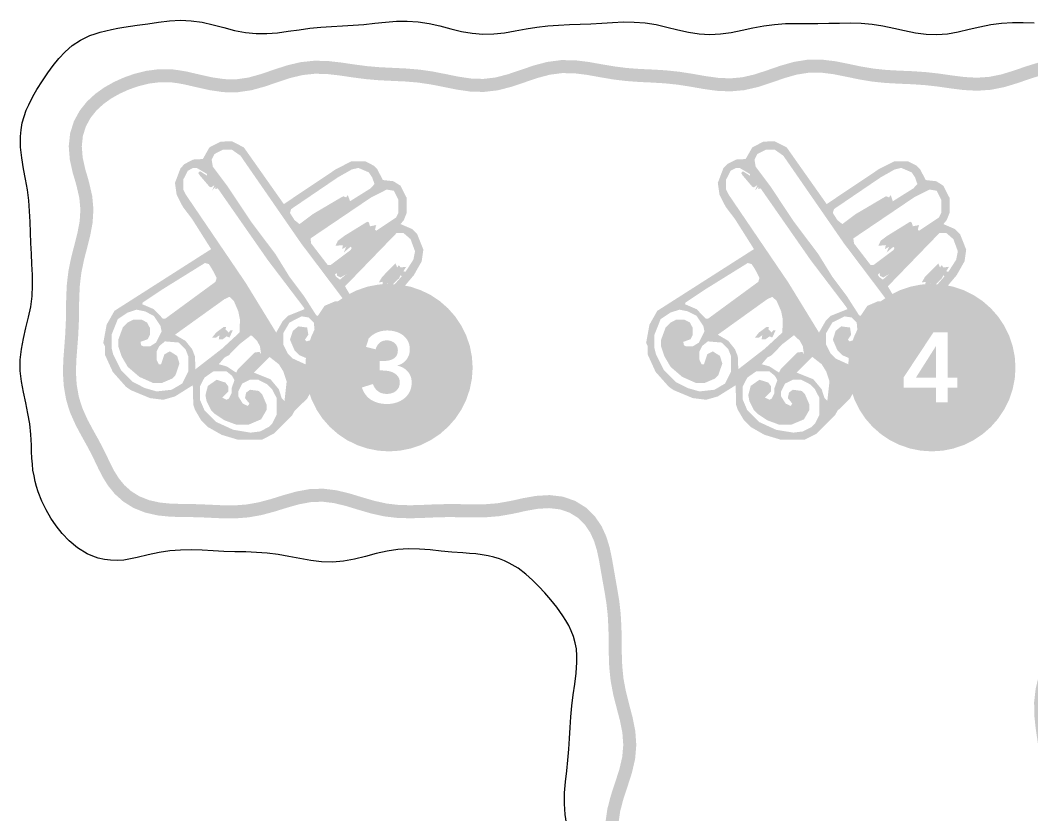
# Model space of a CAD drawing. Header units: millimetres. Extents: x 6 to 297, y 6 to 451.
# Drawn here: x 88.96 to 132.47, y 190 to 224.15 of the extents above; entities that cross this region are included whole.
import ezdxf

# ---------------------------------------------------------------- set-up
doc = ezdxf.new("R2010")
doc.units = ezdxf.units.MM
doc.layers.add('CUT', color=1, linetype='Continuous')
doc.layers.add('RASTER', color=7, linetype='Continuous')

msp = doc.modelspace()

# ---------------------------------------------------------------- hatches: boundary and pattern name
at = {"layer": 'RASTER'}
msp.add_hatch(color=7, dxfattribs=at).paths.add_polyline_path([(141.615, 203.198), (141.095, 203.115), (140.597, 203.103), (140.097, 203.169), (139.584, 203.304), (139.053, 203.48), (138.504, 203.659), (137.941, 203.799), (137.621, 203.841), (137.285, 203.859), (136.698, 203.804), (136.148, 203.661), (135.652, 203.464), (135.207, 203.233), (134.803, 202.978), (134.434, 202.695), (134.099, 202.38), (133.802, 202.022), (133.554, 201.617), (133.37, 201.166), (133.259, 200.677), (133.225, 200.162), (133.254, 199.639), (133.316, 199.106), (133.352, 198.844), (133.369, 198.594), (133.365, 198.088), (133.284, 197.586), (133.138, 197.07), (132.955, 196.537), (132.775, 195.985), (132.639, 195.419), (132.573, 194.845), (132.58, 194.276), (132.639, 193.718), (132.719, 193.175), (132.791, 192.643), (132.842, 192.116), (132.872, 191.584), (132.895, 191.044), (132.932, 190.494), (132.998, 189.94), (133.095, 189.39), (133.207, 188.85), (133.303, 188.326), (133.354, 187.817), (133.338, 187.316), (133.249, 186.812), (133.097, 186.295), (132.91, 185.76), (132.73, 185.208), (132.6, 184.655), (132.55, 184.359), (132.523, 184.079), (132.492, 183.566), (132.473, 183.093), (132.436, 182.659), (132.359, 182.263), (132.234, 181.902), (132.058, 181.577), (131.833, 181.286), (131.562, 181.024), (131.249, 180.786), (130.896, 180.567), (130.503, 180.36), (130.071, 180.165), (129.598, 179.992), (129.084, 179.861), (128.815, 179.828), (128.556, 179.809), (128.045, 179.84), (127.539, 179.94), (127.019, 180.099), (126.482, 180.287), (125.927, 180.462), (125.357, 180.584), (124.779, 180.626), (124.207, 180.589), (123.649, 180.495), (123.107, 180.38), (122.578, 180.277), (122.055, 180.203), (121.53, 180.159), (120.997, 180.135), (120.454, 180.111), (119.905, 180.068), (119.36, 180.002), (119.074, 179.972), (118.795, 179.942), (118.269, 179.937), (117.791, 180.005), (117.363, 180.153), (116.992, 180.373), (116.683, 180.653), (116.437, 180.973), (116.246, 181.316), (116.096, 181.671), (115.968, 182.034), (115.838, 182.406), (115.691, 182.792), (115.522, 183.2), (115.339, 183.639), (115.164, 184.127), (115.094, 184.383), (115.031, 184.644), (114.947, 185.186), (114.902, 185.73), (114.882, 186.283), (114.865, 186.847), (114.831, 187.417), (114.777, 187.984), (114.716, 188.541), (114.678, 189.083), (114.689, 189.614), (114.765, 190.141), (114.905, 190.678), (115.088, 191.231), (115.272, 191.803), (115.409, 192.394), (115.461, 192.997), (115.418, 193.597), (115.301, 194.183), (115.152, 194.75), (115.013, 195.301), (114.911, 195.841), (114.856, 196.381), (114.836, 196.928), (114.832, 197.486), (114.821, 198.053), (114.79, 198.621), (114.759, 198.909), (114.727, 199.189), (114.643, 199.704), (114.559, 200.175), (114.482, 200.619), (114.405, 201.056), (114.31, 201.502), (114.171, 201.956), (113.965, 202.407), (113.675, 202.834), (113.293, 203.205), (112.828, 203.493), (112.298, 203.674), (111.73, 203.741), (111.149, 203.707), (110.572, 203.606), (110.277, 203.537), (110.002, 203.48), (109.48, 203.389), (108.963, 203.347), (108.439, 203.341), (107.903, 203.351), (107.358, 203.355), (106.812, 203.343), (106.272, 203.32), (105.743, 203.304), (105.225, 203.318), (104.713, 203.379), (104.196, 203.493), (103.668, 203.647), (103.123, 203.812), (102.56, 203.948), (101.983, 204.017), (101.402, 203.996), (100.83, 203.892), (100.276, 203.736), (99.738, 203.569), (99.216, 203.429), (98.703, 203.338), (98.19, 203.299), (97.668, 203.303), (97.134, 203.327), (96.591, 203.35), (96.047, 203.358), (95.761, 203.365), (95.482, 203.369), (94.965, 203.42), (94.498, 203.524), (94.085, 203.689), (93.73, 203.911), (93.433, 204.177), (93.192, 204.475), (92.996, 204.79), (92.829, 205.116), (92.67, 205.451), (92.499, 205.799), (92.303, 206.165), (92.083, 206.559), (91.851, 206.993), (91.633, 207.481), (91.549, 207.739), (91.474, 207.998), (91.386, 208.513), (91.357, 209.024), (91.373, 209.543), (91.414, 210.075), (91.456, 210.618), (91.481, 211.165), (91.49, 211.708), (91.498, 212.241), (91.525, 212.765), (91.587, 213.283), (91.692, 213.803), (91.828, 214.335), (91.967, 214.882), (92.073, 215.446), (92.109, 216.023), (92.056, 216.602), (91.927, 217.16), (91.847, 217.451), (91.764, 217.722), (91.647, 218.244), (91.608, 218.729), (91.655, 219.178), (91.784, 219.588), (91.985, 219.955), (92.243, 220.277), (92.545, 220.555), (92.88, 220.793), (93.242, 220.997), (93.63, 221.172), (94.044, 221.317), (94.485, 221.427), (94.955, 221.487), (95.463, 221.482), (95.721, 221.446), (95.987, 221.401), (96.541, 221.273), (97.111, 221.146), (97.698, 221.061), (98.297, 221.055), (98.894, 221.141), (99.478, 221.301), (100.043, 221.494), (100.588, 221.673), (101.118, 221.798), (101.641, 221.853), (102.168, 221.839), (102.71, 221.776), (103.267, 221.694), (103.834, 221.62), (104.404, 221.572), (104.967, 221.545), (105.521, 221.519), (106.066, 221.474), (106.609, 221.395), (107.16, 221.287), (107.725, 221.173), (108.307, 221.088), (108.903, 221.07), (109.5, 221.14), (110.087, 221.29), (110.656, 221.482), (111.206, 221.669), (111.737, 221.81), (112.259, 221.879), (112.781, 221.873), (113.317, 221.807), (113.869, 221.709), (114.435, 221.612), (115.007, 221.541), (115.576, 221.499), (116.137, 221.473), (116.687, 221.44), (117.232, 221.383), (117.781, 221.298), (118.342, 221.2), (118.918, 221.119), (119.509, 221.093), (120.106, 221.147), (120.695, 221.282), (121.268, 221.469), (121.821, 221.661), (122.356, 221.814), (122.877, 221.897), (123.396, 221.902), (123.926, 221.836), (124.474, 221.728), (125.036, 221.61), (125.609, 221.515), (126.183, 221.456), (126.75, 221.425), (127.307, 221.402), (127.856, 221.365), (128.404, 221.304), (128.96, 221.225), (129.531, 221.153), (130.117, 221.122), (130.71, 221.162), (131.301, 221.28), (131.877, 221.456), (132.435, 221.649), (132.974, 221.812), (133.496, 221.909), (134.013, 221.925), (134.538, 221.864), (135.08, 221.749), (135.639, 221.615), (136.211, 221.497), (136.788, 221.417), (137.362, 221.378), (137.925, 221.361), (138.478, 221.342), (139.027, 221.304), (139.581, 221.248), (140.146, 221.188), (140.725, 221.157), (141.315, 221.184), (141.905, 221.284), (142.485, 221.446), (143.047, 221.634), (143.59, 221.803), (144.115, 221.912), (144.63, 221.941), (145.151, 221.889), (145.688, 221.772), (146.243, 221.624), (146.813, 221.485), (147.393, 221.385), (147.971, 221.333), (148.541, 221.317), (149.1, 221.313), (149.651, 221.299), (150.203, 221.266), (150.763, 221.224), (151.336, 221.196), (151.907, 221.212), (152.204, 221.236), (152.488, 221.277), (153.02, 221.354), (153.526, 221.415), (154.004, 221.428), (154.449, 221.371), (154.851, 221.235), (155.202, 221.019), (155.49, 220.731), (155.711, 220.385), (155.864, 219.994), (155.956, 219.569), (156.002, 219.12), (156.024, 218.649), (156.04, 218.156), (156.06, 217.636), (156.065, 217.363), (156.077, 217.086), (156.087, 216.555), (156.088, 216.023), (156.072, 215.491), (156.049, 214.951), (156.038, 214.4), (156.066, 213.838), (156.149, 213.274), (156.284, 212.715), (156.448, 212.17), (156.604, 211.643), (156.714, 211.133), (156.754, 210.635), (156.716, 210.137), (156.606, 209.628), (156.45, 209.1), (156.284, 208.556), (156.147, 208.009), (156.086, 207.718), (156.041, 207.438), (155.964, 206.928), (155.889, 206.464), (155.794, 206.046), (155.667, 205.672), (155.502, 205.34), (155.298, 205.046), (155.06, 204.785), (154.788, 204.547), (154.485, 204.323), (154.149, 204.101), (153.777, 203.874), (153.365, 203.643), (152.895, 203.413), (153.141, 202.91), (153.624, 203.146), (154.059, 203.39), (154.449, 203.627), (154.806, 203.863), (155.14, 204.11), (155.452, 204.385), (155.737, 204.698), (155.984, 205.056), (156.185, 205.457), (156.334, 205.895), (156.439, 206.358), (156.517, 206.841), (156.595, 207.353), (156.637, 207.616), (156.693, 207.88), (156.824, 208.407), (156.986, 208.939), (157.149, 209.489), (157.27, 210.056), (157.315, 210.636), (157.268, 211.215), (157.147, 211.781), (156.985, 212.33), (156.825, 212.862), (156.699, 213.381), (156.623, 213.893), (156.598, 214.408), (156.609, 214.934), (156.632, 215.471), (156.648, 216.015), (156.648, 216.561), (156.637, 217.101), (156.625, 217.381), (156.62, 217.654), (156.6, 218.176), (156.584, 218.671), (156.561, 219.162), (156.509, 219.658), (156.4, 220.156), (156.211, 220.639), (155.927, 221.083), (155.548, 221.459), (155.09, 221.742), (154.575, 221.917), (154.033, 221.988), (153.485, 221.974), (152.946, 221.91), (152.408, 221.832), (152.141, 221.793), (151.882, 221.772), (151.342, 221.756), (150.798, 221.783), (150.241, 221.825), (149.675, 221.859), (149.109, 221.873), (148.551, 221.877), (148.004, 221.892), (147.466, 221.94), (146.928, 222.033), (146.381, 222.167), (145.819, 222.317), (145.239, 222.442), (144.643, 222.502), (144.041, 222.468), (143.449, 222.345), (142.875, 222.168), (142.32, 221.982), (141.782, 221.831), (141.255, 221.741), (140.728, 221.717), (140.191, 221.747), (139.639, 221.805), (139.075, 221.863), (138.507, 221.901), (137.943, 221.921), (137.389, 221.938), (136.846, 221.975), (136.306, 222.049), (135.761, 222.162), (135.203, 222.296), (134.628, 222.417), (134.036, 222.485), (133.436, 222.466), (132.841, 222.356), (132.263, 222.182), (131.703, 221.989), (131.163, 221.823), (130.636, 221.717), (130.113, 221.682), (129.581, 221.711), (129.035, 221.78), (128.474, 221.86), (127.906, 221.923), (127.337, 221.962), (126.777, 221.985), (126.227, 222.015), (125.684, 222.071), (125.139, 222.161), (124.585, 222.277), (124.015, 222.39), (123.428, 222.461), (122.83, 222.456), (122.234, 222.361), (121.652, 222.195), (121.089, 222), (120.545, 221.822), (120.017, 221.7), (119.496, 221.653), (118.97, 221.677), (118.429, 221.753), (117.873, 221.851), (117.305, 221.939), (116.733, 221.999), (116.166, 222.033), (115.61, 222.058), (115.062, 222.098), (114.517, 222.167), (113.965, 222.261), (113.4, 222.361), (112.819, 222.432), (112.225, 222.438), (111.629, 222.36), (111.044, 222.206), (110.476, 222.012), (109.928, 221.827), (109.398, 221.691), (108.878, 221.63), (108.357, 221.646), (107.822, 221.725), (107.27, 221.837), (106.703, 221.948), (106.13, 222.03), (105.557, 222.078), (104.994, 222.105), (104.441, 222.131), (103.893, 222.178), (103.344, 222.249), (102.783, 222.332), (102.208, 222.398), (101.618, 222.413), (101.024, 222.351), (100.437, 222.212), (99.865, 222.026), (99.313, 221.837), (98.779, 221.689), (98.26, 221.614), (97.742, 221.62), (97.212, 221.697), (96.665, 221.819), (96.103, 221.95), (95.805, 222), (95.492, 222.041), (94.923, 222.046), (94.383, 221.978), (93.884, 221.854), (93.422, 221.692), (92.99, 221.497), (92.58, 221.266), (92.191, 220.99), (91.832, 220.659), (91.518, 220.265), (91.268, 219.807), (91.106, 219.291), (91.047, 218.735), (91.093, 218.159), (91.22, 217.586), (91.309, 217.294), (91.384, 217.026), (91.503, 216.513), (91.548, 216.015), (91.517, 215.516), (91.42, 215.003), (91.285, 214.473), (91.146, 213.928), (91.034, 213.372), (90.966, 212.813), (90.938, 212.26), (90.93, 211.716), (90.921, 211.182), (90.896, 210.652), (90.856, 210.118), (90.814, 209.573), (90.796, 209.016), (90.83, 208.449), (90.926, 207.884), (91.013, 207.575), (91.113, 207.271), (91.347, 206.747), (91.591, 206.291), (91.812, 205.896), (92, 205.543), (92.165, 205.207), (92.327, 204.867), (92.509, 204.513), (92.736, 204.148), (93.028, 203.79), (93.394, 203.462), (93.833, 203.189), (94.333, 202.989), (94.877, 202.866), (95.443, 202.81), (95.749, 202.804), (96.037, 202.797), (96.575, 202.79), (97.11, 202.767), (97.653, 202.742), (98.209, 202.739), (98.774, 202.782), (99.338, 202.882), (99.894, 203.031), (100.434, 203.198), (100.957, 203.346), (101.463, 203.439), (101.96, 203.457), (102.46, 203.397), (102.975, 203.271), (103.508, 203.109), (104.058, 202.95), (104.619, 202.826), (105.184, 202.759), (105.744, 202.744), (106.293, 202.76), (106.83, 202.783), (107.362, 202.795), (107.895, 202.79), (108.437, 202.78), (108.99, 202.787), (109.551, 202.833), (110.105, 202.929), (110.397, 202.99), (110.68, 203.056), (111.214, 203.151), (111.715, 203.18), (112.176, 203.127), (112.59, 202.986), (112.949, 202.764), (113.245, 202.473), (113.477, 202.132), (113.647, 201.757), (113.767, 201.361), (113.855, 200.949), (113.93, 200.523), (114.007, 200.077), (114.091, 199.61), (114.173, 199.108), (114.202, 198.848), (114.231, 198.58), (114.261, 198.032), (114.272, 197.478), (114.276, 196.916), (114.296, 196.342), (114.356, 195.761), (114.465, 195.18), (114.609, 194.61), (114.755, 194.057), (114.862, 193.522), (114.9, 193.001), (114.855, 192.483), (114.732, 191.953), (114.555, 191.405), (114.368, 190.837), (114.216, 190.253), (114.13, 189.66), (114.118, 189.069), (114.158, 188.491), (114.219, 187.927), (114.272, 187.373), (114.305, 186.822), (114.322, 186.265), (114.343, 185.697), (114.39, 185.12), (114.48, 184.543), (114.552, 184.244), (114.631, 183.952), (114.816, 183.438), (115.004, 182.985), (115.171, 182.584), (115.312, 182.214), (115.439, 181.848), (115.574, 181.468), (115.743, 181.07), (115.969, 180.664), (116.273, 180.271), (116.66, 179.922), (117.128, 179.644), (117.66, 179.46), (118.233, 179.377), (118.819, 179.382), (119.133, 179.414), (119.424, 179.446), (119.96, 179.51), (120.488, 179.551), (121.022, 179.575), (121.566, 179.6), (122.118, 179.646), (122.671, 179.724), (123.219, 179.831), (123.754, 179.944), (124.273, 180.032), (124.778, 180.066), (125.277, 180.03), (125.783, 179.921), (126.305, 179.755), (126.845, 179.566), (127.402, 179.396), (127.973, 179.284), (128.548, 179.249), (128.87, 179.271), (129.198, 179.313), (129.763, 179.456), (130.282, 179.646), (130.749, 179.856), (131.174, 180.081), (131.566, 180.324), (131.927, 180.598), (132.251, 180.912), (132.528, 181.272), (132.747, 181.677), (132.9, 182.117), (132.991, 182.582), (133.033, 183.058), (133.052, 183.538), (133.082, 184.039), (133.105, 184.286), (133.148, 184.538), (133.27, 185.056), (133.441, 185.581), (133.63, 186.124), (133.794, 186.684), (133.895, 187.258), (133.914, 187.835), (133.858, 188.404), (133.757, 188.957), (133.646, 189.495), (133.552, 190.023), (133.49, 190.546), (133.455, 191.074), (133.432, 191.612), (133.401, 192.158), (133.348, 192.708), (133.274, 193.254), (133.195, 193.789), (133.139, 194.309), (133.133, 194.817), (133.191, 195.321), (133.314, 195.832), (133.486, 196.359), (133.673, 196.903), (133.831, 197.465), (133.923, 198.04), (133.93, 198.603), (133.91, 198.901), (133.872, 199.175), (133.812, 199.687), (133.786, 200.16), (133.814, 200.597), (133.904, 200.998), (134.054, 201.364), (134.258, 201.696), (134.507, 201.996), (134.796, 202.268), (135.123, 202.518), (135.485, 202.747), (135.884, 202.954), (136.321, 203.128), (136.794, 203.252), (137.308, 203.299), (137.569, 203.283), (137.828, 203.25), (138.349, 203.12), (138.878, 202.948), (139.424, 202.767), (139.989, 202.619), (140.566, 202.544), (141.146, 202.557), (141.703, 202.645)])
h = msp.add_hatch(color=7, dxfattribs=at)
h.paths.add_polyline_path([(97.574, 218.932), (98.054, 218.954), (98.578, 218.688), (100.299, 216.25), (102.55, 217.756), (103.217, 218.093), (103.791, 218.093), (104.171, 217.9), (104.315, 217.756), (104.558, 217.283), (105.01, 217.233), (105.319, 217.039), (105.584, 216.516), (105.584, 215.87), (105.462, 215.562), (105.319, 215.39), (105.821, 215.175), (106.036, 214.959), (106.301, 214.292), (106.229, 213.79), (105.892, 213.195), (103.985, 210.944), (103.935, 210.42), (103.791, 209.99), (103.597, 209.681), (103.095, 209.251), (102.12, 208.864), (101.805, 208.462), (101.403, 208.075), (101.303, 207.889), (100.758, 207.358), (100.657, 207.171), (99.868, 206.383), (99.345, 206.117), (98.341, 206.117), (97.624, 206.332), (97.029, 206.669), (96.742, 206.956), (96.476, 207.408), (96.405, 207.623), (96.383, 208.462), (95.616, 207.982), (95.114, 207.838), (94.54, 207.91), (93.73, 208.247), (93.515, 208.391), (92.941, 209.036), (92.604, 209.775), (92.604, 210.133), (92.532, 210.277), (92.676, 211.065), (93.013, 211.661), (97.172, 214.314), (96.355, 215.605), (95.953, 216.135), (95.688, 216.659), (95.616, 217.161), (95.853, 217.785), (96.025, 217.971), (96.405, 218.165), (96.814, 218.186), (97.1, 218.688)])
h.paths.add_polyline_path([(97.696, 218.595), (97.316, 218.402), (97.194, 218.165), (97.244, 217.857), (97.861, 217.039), (98.893, 215.49), (99.94, 214.099), (100.543, 213.124), (101.159, 212.306), (101.69, 211.474), (101.762, 211.445), (102.048, 211.876), (102.5, 212.069), (102.909, 212.091), (101.045, 214.558), (98.434, 218.33), (98.054, 218.595)], flags=0)
h.paths.add_polyline_path([(96.405, 217.806), (96.168, 217.684), (95.974, 217.304), (95.974, 216.874), (96.096, 216.637), (98.649, 212.88), (99.969, 210.728), (100.256, 211.23), (100.471, 211.445), (101.188, 211.732), (101.159, 211.804), (99.61, 213.841), (97.459, 216.924), (97.359, 216.896), (97.359, 216.996), (97.215, 216.824), (97.316, 217.068), (97.172, 216.967), (97.1, 216.996), (96.67, 217.498), (96.62, 217.591), (96.692, 217.663), (97, 217.469), (97, 217.541), (96.548, 217.806)], flags=0)
h.paths.add_polyline_path([(103.504, 217.806), (103.217, 217.735), (102.622, 217.398), (100.614, 216.035), (100.564, 215.87), (100.758, 215.562), (100.973, 215.39), (101.547, 215.82), (102.766, 216.537), (102.859, 216.587), (102.981, 216.537), (103.052, 216.637), (103.146, 216.372), (104.028, 216.924), (104.2, 217.111), (104.099, 217.398), (103.956, 217.613)], flags=0)
h.paths.add_polyline_path([(104.723, 216.874), (104.056, 216.537), (101.446, 214.773), (101.475, 214.558), (102.192, 213.626), (102.307, 213.626), (103.167, 214.271), (103.217, 214.364), (103.167, 214.414), (102.88, 214.171), (102.981, 214.414), (102.809, 214.314), (102.837, 214.486), (102.522, 214.457), (102.622, 214.673), (102.909, 214.888), (103.884, 215.49), (103.956, 215.461), (104.006, 215.296), (104.272, 215.347), (104.221, 215.153), (104.272, 215.103), (105.132, 215.676), (105.225, 215.87), (105.225, 216.444), (105.032, 216.824)], flags=0)
h.paths.add_polyline_path([(105.154, 215.01), (102.931, 212.715), (103.196, 212.263), (103.863, 211.424), (104.099, 211.618), (104.2, 211.804), (104.53, 212.12), (104.63, 212.306), (105.369, 213.145), (105.319, 213.195), (105.247, 213.052), (104.774, 212.593), (104.601, 212.593), (104.774, 212.837), (104.53, 212.736), (104.558, 212.908), (104.386, 212.88), (104.53, 213.124), (105.103, 213.697), (105.175, 213.525), (105.247, 213.626), (105.319, 213.525), (105.562, 213.554), (105.44, 213.36), (105.534, 213.339), (105.871, 213.862), (105.942, 214.221), (105.749, 214.744), (105.44, 215.01)], flags=0)
h.paths.add_polyline_path([(96.907, 213.719), (95.092, 212.593), (94.232, 212.019), (94.203, 211.947), (94.705, 211.732), (95.092, 211.331), (95.207, 211.331), (97.359, 212.908), (97.409, 213.073), (97.215, 213.453), (97.072, 213.669)], flags=0)
h.paths.add_polyline_path([(102.572, 213.288), (102.5, 213.217), (102.55, 213.124), (102.715, 213.002), (102.981, 213.238), (102.737, 213.095), (102.593, 213.167)], flags=0)
h.paths.add_polyline_path([(97.961, 212.263), (97.746, 212.163), (95.616, 210.635), (96.068, 210.37), (96.355, 210.011), (96.476, 209.703), (96.498, 209.151), (97.645, 210.04), (98.391, 210.728), (98.413, 211.281), (98.341, 211.639), (98.147, 212.091)], flags=0)
h.paths.add_polyline_path([(102.5, 211.783), (102.264, 211.661), (102.048, 211.445), (101.998, 210.994), (102.192, 210.757), (102.5, 210.707), (102.522, 210.8), (102.285, 211.065), (102.335, 211.302), (102.644, 211.496), (103.095, 211.302), (103.289, 210.922), (103.289, 210.563), (103.167, 210.255), (102.952, 209.968), (102.429, 209.631), (101.927, 209.488), (101.425, 209.559), (100.973, 209.753), (100.758, 209.968), (100.564, 210.42), (100.686, 210.8), (100.923, 210.994), (101.303, 210.944), (101.353, 210.635), (101.209, 210.42), (101.281, 210.348), (101.446, 210.399), (101.64, 210.635), (101.59, 211.159), (101.374, 211.374), (101.066, 211.424), (100.543, 211.159), (100.277, 210.707), (100.277, 210.205), (100.471, 209.825), (100.686, 209.61), (101.425, 209.273), (102.142, 209.273), (102.429, 209.344), (103.095, 209.681), (103.311, 209.897), (103.576, 210.42), (103.576, 210.994), (103.382, 211.374), (103.095, 211.661), (102.859, 211.783)], flags=0)
h.paths.add_polyline_path([(93.967, 211.711), (93.586, 211.589), (93.156, 211.302), (92.891, 210.635), (92.891, 210.061), (92.963, 209.775), (93.3, 209.108), (93.802, 208.606), (94.325, 208.34), (94.827, 208.197), (95.473, 208.269), (95.924, 208.534), (96.19, 209.057), (96.19, 209.703), (96.068, 210.011), (95.781, 210.298), (95.186, 210.348), (94.949, 210.155), (94.827, 209.918), (94.827, 209.559), (94.92, 209.366), (95.021, 209.366), (95.164, 209.796), (95.401, 209.918), (95.709, 209.724), (95.81, 209.395), (95.637, 208.893), (95.494, 208.749), (95.042, 208.556), (94.684, 208.556), (94.088, 208.821), (93.586, 209.251), (93.321, 209.703), (93.178, 210.133), (93.178, 210.42), (93.371, 210.944), (93.586, 211.159), (93.823, 211.281), (94.182, 211.281), (94.418, 211.159), (94.54, 210.922), (94.54, 210.635), (94.447, 210.442), (94.132, 210.327), (94.16, 210.183), (94.253, 210.133), (94.54, 210.133), (94.806, 210.298), (95.042, 210.779), (94.992, 211.015), (94.705, 211.445), (94.325, 211.639)], flags=0)
h.paths.add_polyline_path([(97.717, 210.972), (97.817, 210.972), (97.789, 210.872), (97.932, 210.728), (98.004, 210.829), (98.104, 210.829), (97.961, 210.513), (97.839, 210.563), (97.674, 210.442), (97.502, 210.442), (97.531, 210.614), (97.387, 210.513), (97.215, 210.513), (97.387, 210.728)], flags=0)
h.paths.add_polyline_path([(98.893, 210.614), (98.391, 210.226), (97.932, 209.753), (97.746, 209.653), (97.502, 209.366), (97.839, 209.273), (98.248, 209.007), (98.319, 209.151), (99.037, 209.868), (99.252, 209.897), (99.323, 209.796), (99.273, 210.133), (99.151, 210.37)], flags=0)
h.paths.add_polyline_path([(99.682, 209.681), (99.008, 209.007), (99.725, 208.72), (100.084, 208.29), (100.205, 207.91), (100.327, 207.788), (100.421, 208.627), (100.277, 209.057), (100.084, 209.366)], flags=0)
h.paths.add_polyline_path([(97.265, 209.057), (96.885, 208.792), (96.692, 208.412), (96.692, 207.838), (96.885, 207.387), (97.387, 206.885), (98.126, 206.548), (98.864, 206.426), (99.273, 206.476), (99.653, 206.669), (99.797, 206.813), (99.99, 207.193), (99.99, 207.91), (99.797, 208.29), (99.582, 208.505), (99.202, 208.699), (98.843, 208.699), (98.506, 208.534), (98.341, 208.197), (98.341, 207.982), (98.535, 207.673), (98.75, 207.573), (98.821, 207.673), (98.628, 207.91), (98.678, 208.147), (98.843, 208.269), (99.223, 208.218), (99.366, 208.075), (99.56, 207.623), (99.56, 207.408), (99.323, 206.999), (98.771, 206.763), (98.269, 206.763), (97.746, 206.956), (97.316, 207.243), (97.172, 207.387), (96.978, 207.767), (96.928, 208.032), (97.029, 208.434), (97.409, 208.699), (97.789, 208.577), (97.911, 208.412), (97.911, 208.197), (97.645, 207.932), (97.839, 207.838), (97.932, 207.889), (98.054, 208.125), (98.054, 208.34), (98.176, 208.677), (98.076, 208.864), (97.839, 209.057)], flags=0)
h = msp.add_hatch(color=7, dxfattribs=at)
h.paths.add_polyline_path([(120.924, 218.932), (121.404, 218.954), (121.928, 218.688), (123.649, 216.25), (125.9, 217.756), (126.567, 218.093), (127.141, 218.093), (127.521, 217.9), (127.665, 217.756), (127.908, 217.283), (128.36, 217.233), (128.669, 217.039), (128.934, 216.516), (128.934, 215.87), (128.812, 215.562), (128.669, 215.39), (129.171, 215.175), (129.386, 214.959), (129.651, 214.292), (129.579, 213.79), (129.242, 213.195), (127.335, 210.944), (127.285, 210.42), (127.141, 209.99), (126.947, 209.681), (126.445, 209.251), (125.47, 208.864), (125.155, 208.462), (124.753, 208.075), (124.653, 207.889), (124.108, 207.358), (124.007, 207.171), (123.218, 206.383), (122.695, 206.117), (121.691, 206.117), (120.974, 206.332), (120.379, 206.669), (120.092, 206.956), (119.826, 207.408), (119.755, 207.623), (119.733, 208.462), (118.966, 207.982), (118.464, 207.838), (117.89, 207.91), (117.08, 208.247), (116.865, 208.391), (116.291, 209.036), (115.954, 209.775), (115.954, 210.133), (115.882, 210.277), (116.026, 211.065), (116.363, 211.661), (120.522, 214.314), (119.705, 215.605), (119.303, 216.135), (119.038, 216.659), (118.966, 217.161), (119.203, 217.785), (119.375, 217.971), (119.755, 218.165), (120.164, 218.186), (120.45, 218.688)])
h.paths.add_polyline_path([(121.046, 218.595), (120.666, 218.402), (120.544, 218.165), (120.594, 217.857), (121.211, 217.039), (122.243, 215.49), (123.29, 214.099), (123.893, 213.124), (124.509, 212.306), (125.04, 211.474), (125.112, 211.445), (125.398, 211.876), (125.85, 212.069), (126.259, 212.091), (124.395, 214.558), (121.784, 218.33), (121.404, 218.595)], flags=0)
h.paths.add_polyline_path([(119.755, 217.806), (119.518, 217.684), (119.324, 217.304), (119.324, 216.874), (119.446, 216.637), (121.999, 212.88), (123.319, 210.728), (123.606, 211.23), (123.821, 211.445), (124.538, 211.732), (124.509, 211.804), (122.96, 213.841), (120.809, 216.924), (120.709, 216.896), (120.709, 216.996), (120.565, 216.824), (120.666, 217.068), (120.522, 216.967), (120.45, 216.996), (120.02, 217.498), (119.97, 217.591), (120.042, 217.663), (120.35, 217.469), (120.35, 217.541), (119.898, 217.806)], flags=0)
h.paths.add_polyline_path([(126.854, 217.806), (126.567, 217.735), (125.972, 217.398), (123.964, 216.035), (123.914, 215.87), (124.108, 215.562), (124.323, 215.39), (124.897, 215.82), (126.116, 216.537), (126.209, 216.587), (126.331, 216.537), (126.402, 216.637), (126.496, 216.372), (127.378, 216.924), (127.55, 217.111), (127.449, 217.398), (127.306, 217.613)], flags=0)
h.paths.add_polyline_path([(128.073, 216.874), (127.406, 216.537), (124.796, 214.773), (124.825, 214.558), (125.542, 213.626), (125.657, 213.626), (126.517, 214.271), (126.567, 214.364), (126.517, 214.414), (126.23, 214.171), (126.331, 214.414), (126.159, 214.314), (126.187, 214.486), (125.872, 214.457), (125.972, 214.673), (126.259, 214.888), (127.234, 215.49), (127.306, 215.461), (127.356, 215.296), (127.622, 215.347), (127.571, 215.153), (127.622, 215.103), (128.482, 215.676), (128.575, 215.87), (128.575, 216.444), (128.382, 216.824)], flags=0)
h.paths.add_polyline_path([(128.504, 215.01), (126.281, 212.715), (126.546, 212.263), (127.213, 211.424), (127.449, 211.618), (127.55, 211.804), (127.88, 212.12), (127.98, 212.306), (128.719, 213.145), (128.669, 213.195), (128.597, 213.052), (128.124, 212.593), (127.951, 212.593), (128.124, 212.837), (127.88, 212.736), (127.908, 212.908), (127.736, 212.88), (127.88, 213.124), (128.453, 213.697), (128.525, 213.525), (128.597, 213.626), (128.669, 213.525), (128.912, 213.554), (128.79, 213.36), (128.884, 213.339), (129.221, 213.862), (129.292, 214.221), (129.099, 214.744), (128.79, 215.01)], flags=0)
h.paths.add_polyline_path([(120.257, 213.719), (118.442, 212.593), (117.582, 212.019), (117.553, 211.947), (118.055, 211.732), (118.442, 211.331), (118.557, 211.331), (120.709, 212.908), (120.759, 213.073), (120.565, 213.453), (120.422, 213.669)], flags=0)
h.paths.add_polyline_path([(125.922, 213.288), (125.85, 213.217), (125.9, 213.124), (126.065, 213.002), (126.331, 213.238), (126.087, 213.095), (125.943, 213.167)], flags=0)
h.paths.add_polyline_path([(121.311, 212.263), (121.096, 212.163), (118.966, 210.635), (119.418, 210.37), (119.705, 210.011), (119.826, 209.703), (119.848, 209.151), (120.995, 210.04), (121.741, 210.728), (121.763, 211.281), (121.691, 211.639), (121.497, 212.091)], flags=0)
h.paths.add_polyline_path([(125.85, 211.783), (125.614, 211.661), (125.398, 211.445), (125.348, 210.994), (125.542, 210.757), (125.85, 210.707), (125.872, 210.8), (125.635, 211.065), (125.685, 211.302), (125.994, 211.496), (126.445, 211.302), (126.639, 210.922), (126.639, 210.563), (126.517, 210.255), (126.302, 209.968), (125.779, 209.631), (125.277, 209.488), (124.775, 209.559), (124.323, 209.753), (124.108, 209.968), (123.914, 210.42), (124.036, 210.8), (124.273, 210.994), (124.653, 210.944), (124.703, 210.635), (124.559, 210.42), (124.631, 210.348), (124.796, 210.399), (124.99, 210.635), (124.94, 211.159), (124.724, 211.374), (124.416, 211.424), (123.893, 211.159), (123.627, 210.707), (123.627, 210.205), (123.821, 209.825), (124.036, 209.61), (124.775, 209.273), (125.492, 209.273), (125.779, 209.344), (126.445, 209.681), (126.661, 209.897), (126.926, 210.42), (126.926, 210.994), (126.732, 211.374), (126.445, 211.661), (126.209, 211.783)], flags=0)
h.paths.add_polyline_path([(117.317, 211.711), (116.936, 211.589), (116.506, 211.302), (116.241, 210.635), (116.241, 210.061), (116.313, 209.775), (116.65, 209.108), (117.152, 208.606), (117.675, 208.34), (118.177, 208.197), (118.823, 208.269), (119.274, 208.534), (119.54, 209.057), (119.54, 209.703), (119.418, 210.011), (119.131, 210.298), (118.536, 210.348), (118.299, 210.155), (118.177, 209.918), (118.177, 209.559), (118.27, 209.366), (118.371, 209.366), (118.514, 209.796), (118.751, 209.918), (119.059, 209.724), (119.16, 209.395), (118.987, 208.893), (118.844, 208.749), (118.392, 208.556), (118.034, 208.556), (117.438, 208.821), (116.936, 209.251), (116.671, 209.703), (116.528, 210.133), (116.528, 210.42), (116.721, 210.944), (116.936, 211.159), (117.173, 211.281), (117.532, 211.281), (117.768, 211.159), (117.89, 210.922), (117.89, 210.635), (117.797, 210.442), (117.482, 210.327), (117.51, 210.183), (117.603, 210.133), (117.89, 210.133), (118.156, 210.298), (118.392, 210.779), (118.342, 211.015), (118.055, 211.445), (117.675, 211.639)], flags=0)
h.paths.add_polyline_path([(121.067, 210.972), (121.167, 210.972), (121.139, 210.872), (121.282, 210.728), (121.354, 210.829), (121.454, 210.829), (121.311, 210.513), (121.189, 210.563), (121.024, 210.442), (120.852, 210.442), (120.881, 210.614), (120.737, 210.513), (120.565, 210.513), (120.737, 210.728)], flags=0)
h.paths.add_polyline_path([(122.243, 210.614), (121.741, 210.226), (121.282, 209.753), (121.096, 209.653), (120.852, 209.366), (121.189, 209.273), (121.598, 209.007), (121.669, 209.151), (122.387, 209.868), (122.602, 209.897), (122.673, 209.796), (122.623, 210.133), (122.501, 210.37)], flags=0)
h.paths.add_polyline_path([(123.032, 209.681), (122.358, 209.007), (123.075, 208.72), (123.434, 208.29), (123.555, 207.91), (123.677, 207.788), (123.771, 208.627), (123.627, 209.057), (123.434, 209.366)], flags=0)
h.paths.add_polyline_path([(120.615, 209.057), (120.235, 208.792), (120.042, 208.412), (120.042, 207.838), (120.235, 207.387), (120.737, 206.885), (121.476, 206.548), (122.214, 206.426), (122.623, 206.476), (123.003, 206.669), (123.147, 206.813), (123.34, 207.193), (123.34, 207.91), (123.147, 208.29), (122.932, 208.505), (122.552, 208.699), (122.193, 208.699), (121.856, 208.534), (121.691, 208.197), (121.691, 207.982), (121.885, 207.673), (122.1, 207.573), (122.171, 207.673), (121.978, 207.91), (122.028, 208.147), (122.193, 208.269), (122.573, 208.218), (122.716, 208.075), (122.91, 207.623), (122.91, 207.408), (122.673, 206.999), (122.121, 206.763), (121.619, 206.763), (121.096, 206.956), (120.666, 207.243), (120.522, 207.387), (120.328, 207.767), (120.278, 208.032), (120.379, 208.434), (120.759, 208.699), (121.139, 208.577), (121.261, 208.412), (121.261, 208.197), (120.995, 207.932), (121.189, 207.838), (121.282, 207.889), (121.404, 208.125), (121.404, 208.34), (121.526, 208.677), (121.426, 208.864), (121.189, 209.057)], flags=0)
h = msp.add_hatch(color=7, dxfattribs=at)
h.paths.add_polyline_path([(108.421, 209.22), (108.39, 208.75), (108.298, 208.288), (108.147, 207.842), (107.938, 207.42), (107.677, 207.028), (107.366, 206.674), (107.012, 206.364), (106.621, 206.102), (106.199, 205.894), (105.753, 205.743), (105.291, 205.651), (104.821, 205.62), (104.351, 205.651), (103.889, 205.743), (103.444, 205.894), (103.021, 206.102), (102.63, 206.364), (102.276, 206.674), (101.965, 207.028), (101.704, 207.42), (101.495, 207.842), (101.344, 208.288), (101.252, 208.75), (101.221, 209.22), (101.252, 209.69), (101.344, 210.151), (101.495, 210.597), (101.704, 211.02), (101.965, 211.411), (102.276, 211.765), (102.63, 212.076), (103.021, 212.337), (103.444, 212.545), (103.889, 212.697), (104.351, 212.789), (104.821, 212.819), (105.291, 212.789), (105.753, 212.697), (106.199, 212.545), (106.621, 212.337), (107.012, 212.076), (107.366, 211.765), (107.677, 211.411), (107.938, 211.02), (108.147, 210.597), (108.298, 210.151), (108.39, 209.69)])
h.paths.add_polyline_path([(104.426, 209.504), (104.426, 209.097), (104.553, 209.097), (104.583, 209.096), (104.614, 209.095), (104.644, 209.093), (104.675, 209.09), (104.706, 209.087), (104.738, 209.082), (104.77, 209.077), (104.802, 209.071), (104.834, 209.064), (104.865, 209.056), (104.896, 209.047), (104.926, 209.038), (104.955, 209.027), (104.983, 209.015), (105.011, 209.002), (105.038, 208.988), (105.064, 208.973), (105.088, 208.957), (105.112, 208.939), (105.135, 208.92), (105.156, 208.9), (105.177, 208.878), (105.196, 208.855), (105.214, 208.831), (105.23, 208.805), (105.245, 208.778), (105.257, 208.75), (105.266, 208.72), (105.274, 208.689), (105.28, 208.656), (105.283, 208.622), (105.284, 208.587), (105.283, 208.554), (105.281, 208.522), (105.277, 208.491), (105.272, 208.462), (105.265, 208.434), (105.257, 208.407), (105.247, 208.382), (105.235, 208.357), (105.222, 208.335), (105.209, 208.313), (105.194, 208.292), (105.179, 208.273), (105.162, 208.254), (105.145, 208.236), (105.127, 208.22), (105.108, 208.205), (105.088, 208.19), (105.067, 208.177), (105.046, 208.164), (105.024, 208.153), (105.001, 208.143), (104.978, 208.133), (104.954, 208.125), (104.929, 208.118), (104.904, 208.111), (104.88, 208.105), (104.855, 208.101), (104.83, 208.097), (104.805, 208.094), (104.781, 208.092), (104.756, 208.09), (104.732, 208.09), (104.673, 208.092), (104.616, 208.098), (104.563, 208.107), (104.513, 208.121), (104.465, 208.138), (104.42, 208.159), (104.378, 208.184), (104.339, 208.213), (104.303, 208.245), (104.27, 208.278), (104.239, 208.313), (104.212, 208.35), (104.188, 208.389), (104.167, 208.429), (104.148, 208.471), (104.133, 208.515), (103.657, 208.366), (103.673, 208.32), (103.69, 208.276), (103.709, 208.233), (103.729, 208.192), (103.751, 208.152), (103.774, 208.114), (103.799, 208.078), (103.825, 208.043), (103.853, 208.01), (103.881, 207.978), (103.911, 207.948), (103.942, 207.92), (103.974, 207.893), (104.007, 207.868), (104.041, 207.844), (104.076, 207.822), (104.112, 207.802), (104.148, 207.783), (104.186, 207.765), (104.225, 207.749), (104.264, 207.734), (104.305, 207.72), (104.346, 207.708), (104.388, 207.697), (104.431, 207.688), (104.474, 207.679), (104.518, 207.672), (104.563, 207.667), (104.608, 207.662), (104.655, 207.659), (104.701, 207.657), (104.749, 207.657), (104.797, 207.658), (104.844, 207.66), (104.892, 207.665), (104.939, 207.671), (104.986, 207.679), (105.033, 207.689), (105.08, 207.701), (105.127, 207.714), (105.173, 207.729), (105.218, 207.746), (105.262, 207.765), (105.305, 207.786), (105.346, 207.808), (105.387, 207.832), (105.426, 207.858), (105.465, 207.886), (105.501, 207.916), (105.536, 207.947), (105.569, 207.98), (105.6, 208.016), (105.63, 208.053), (105.657, 208.091), (105.683, 208.132), (105.707, 208.175), (105.728, 208.219), (105.747, 208.266), (105.762, 208.314), (105.775, 208.364), (105.785, 208.416), (105.792, 208.47), (105.797, 208.525), (105.798, 208.583), (105.795, 208.651), (105.787, 208.717), (105.774, 208.781), (105.755, 208.841), (105.731, 208.899), (105.701, 208.954), (105.666, 209.007), (105.626, 209.056), (105.581, 209.102), (105.533, 209.144), (105.482, 209.182), (105.428, 209.215), (105.37, 209.244), (105.309, 209.268), (105.245, 209.289), (105.178, 209.305), (105.178, 209.313), (105.238, 209.33), (105.295, 209.351), (105.349, 209.376), (105.399, 209.405), (105.447, 209.438), (105.491, 209.475), (105.533, 209.516), (105.571, 209.562), (105.605, 209.61), (105.635, 209.66), (105.66, 209.711), (105.681, 209.764), (105.697, 209.819), (105.708, 209.875), (105.715, 209.933), (105.717, 209.993), (105.716, 210.043), (105.712, 210.092), (105.707, 210.139), (105.698, 210.184), (105.687, 210.228), (105.674, 210.27), (105.659, 210.311), (105.641, 210.35), (105.621, 210.387), (105.599, 210.423), (105.575, 210.457), (105.55, 210.49), (105.523, 210.522), (105.494, 210.551), (105.463, 210.58), (105.431, 210.607), (105.396, 210.632), (105.361, 210.655), (105.324, 210.677), (105.286, 210.698), (105.247, 210.717), (105.206, 210.734), (105.164, 210.75), (105.12, 210.764), (105.076, 210.776), (105.031, 210.787), (104.986, 210.796), (104.939, 210.804), (104.893, 210.809), (104.845, 210.814), (104.797, 210.816), (104.749, 210.817), (104.704, 210.816), (104.661, 210.814), (104.617, 210.81), (104.575, 210.804), (104.532, 210.797), (104.491, 210.788), (104.45, 210.778), (104.409, 210.766), (104.369, 210.752), (104.33, 210.738), (104.292, 210.722), (104.256, 210.705), (104.22, 210.686), (104.185, 210.667), (104.151, 210.646), (104.118, 210.624), (104.086, 210.6), (104.056, 210.576), (104.026, 210.55), (103.998, 210.524), (103.971, 210.496), (103.945, 210.467), (103.921, 210.438), (103.897, 210.407), (103.875, 210.375), (103.855, 210.343), (103.836, 210.309), (103.819, 210.275), (103.804, 210.24), (103.79, 210.203), (103.778, 210.167), (103.768, 210.129), (104.248, 210.006), (104.26, 210.048), (104.276, 210.088), (104.293, 210.127), (104.313, 210.163), (104.336, 210.197), (104.361, 210.229), (104.388, 210.258), (104.418, 210.286), (104.449, 210.311), (104.483, 210.332), (104.519, 210.351), (104.557, 210.366), (104.596, 210.377), (104.638, 210.385), (104.682, 210.39), (104.728, 210.392), (104.751, 210.392), (104.774, 210.39), (104.797, 210.388), (104.819, 210.385), (104.842, 210.38), (104.864, 210.375), (104.886, 210.369), (104.908, 210.362), (104.93, 210.355), (104.95, 210.346), (104.97, 210.336), (104.99, 210.326), (105.009, 210.315), (105.027, 210.303), (105.044, 210.291), (105.061, 210.277), (105.077, 210.263), (105.092, 210.248), (105.107, 210.232), (105.12, 210.216), (105.133, 210.198), (105.144, 210.18), (105.155, 210.161), (105.165, 210.141), (105.174, 210.121), (105.182, 210.1), (105.188, 210.078), (105.194, 210.055), (105.198, 210.032), (105.201, 210.008), (105.203, 209.984), (105.203, 209.959), (105.202, 209.925), (105.2, 209.892), (105.195, 209.861), (105.189, 209.832), (105.181, 209.804), (105.171, 209.778), (105.159, 209.754), (105.146, 209.732), (105.131, 209.71), (105.115, 209.69), (105.098, 209.671), (105.08, 209.654), (105.06, 209.637), (105.04, 209.621), (105.018, 209.607), (104.995, 209.594), (104.972, 209.581), (104.947, 209.57), (104.922, 209.56), (104.897, 209.551), (104.871, 209.542), (104.844, 209.535), (104.817, 209.529), (104.789, 209.523), (104.761, 209.519), (104.733, 209.515), (104.704, 209.512), (104.676, 209.509), (104.648, 209.507), (104.619, 209.506), (104.591, 209.505), (104.562, 209.504), (104.426, 209.504)], flags=0)
h = msp.add_hatch(color=7, dxfattribs=at)
h.paths.add_polyline_path([(131.771, 209.22), (131.74, 208.75), (131.648, 208.288), (131.497, 207.842), (131.288, 207.42), (131.027, 207.028), (130.716, 206.674), (130.362, 206.364), (129.971, 206.102), (129.549, 205.894), (129.103, 205.743), (128.641, 205.651), (128.171, 205.62), (127.701, 205.651), (127.239, 205.743), (126.794, 205.894), (126.371, 206.102), (125.98, 206.364), (125.626, 206.674), (125.315, 207.028), (125.054, 207.42), (124.845, 207.842), (124.694, 208.288), (124.602, 208.75), (124.571, 209.22), (124.602, 209.69), (124.694, 210.151), (124.845, 210.597), (125.054, 211.02), (125.315, 211.411), (125.626, 211.765), (125.98, 212.076), (126.371, 212.337), (126.794, 212.545), (127.239, 212.697), (127.701, 212.789), (128.171, 212.819), (128.641, 212.789), (129.103, 212.697), (129.549, 212.545), (129.971, 212.337), (130.362, 212.076), (130.716, 211.765), (131.027, 211.411), (131.288, 211.02), (131.497, 210.597), (131.648, 210.151), (131.74, 209.69)])
h.paths.add_polyline_path([(128.354, 208.357), (128.354, 207.733), (128.855, 207.733), (128.855, 208.357), (129.275, 208.357), (129.275, 208.795), (128.855, 208.795), (128.855, 210.74), (128.243, 210.74), (126.965, 208.808), (126.965, 208.357), (128.354, 208.357)], flags=0)
h.paths.add_polyline_path([(128.354, 210.141), (128.354, 208.795), (127.491, 208.795), (128.345, 210.141), (128.354, 210.141)], flags=0)

# ---------------------------------------------------------------- linework, layer by layer
at = {"layer": 'CUT'}
msp.add_lwpolyline([(112.474, 189.535), (112.398, 190.006), (112.366, 190.476), (112.376, 190.946), (112.415, 191.415), (112.469, 191.883), (112.521, 192.349), (112.562, 192.815), (112.592, 193.282), (112.617, 193.749), (112.647, 194.216), (112.69, 194.684), (112.748, 195.152), (112.814, 195.62), (112.873, 196.085), (112.909, 196.553), (112.903, 196.838), (112.881, 197.126), (112.825, 197.394), (112.755, 197.658), (112.658, 197.9), (112.554, 198.137), (112.43, 198.35), (112.307, 198.556), (112.042, 198.923), (111.778, 199.245), (111.521, 199.539), (111.265, 199.815), (111, 200.085), (110.709, 200.347), (110.379, 200.595), (109.998, 200.817), (109.787, 200.909), (109.569, 200.998), (109.331, 201.066), (109.089, 201.13), (108.827, 201.173), (108.564, 201.214), (108.281, 201.237), (107.997, 201.261), (107.529, 201.293), (107.062, 201.336), (106.595, 201.381), (106.129, 201.417), (105.665, 201.427), (105.202, 201.4), (104.738, 201.331), (104.273, 201.228), (103.806, 201.107), (103.338, 200.991), (102.868, 200.905), (102.397, 200.864), (101.926, 200.875), (101.456, 200.931), (100.987, 201.014), (100.52, 201.106), (100.055, 201.186), (99.589, 201.244), (99.124, 201.279), (98.658, 201.297), (98.191, 201.308), (97.724, 201.323), (97.256, 201.344), (96.79, 201.368), (96.324, 201.385), (95.859, 201.38), (95.395, 201.342), (94.931, 201.269), (94.465, 201.167), (93.997, 201.052), (93.708, 200.995), (93.411, 200.948), (93.13, 200.935), (92.847, 200.938), (92.582, 200.977), (92.319, 201.032), (92.079, 201.12), (91.839, 201.22), (91.427, 201.473), (91.071, 201.77), (90.769, 202.088), (90.51, 202.418), (90.283, 202.755), (90.079, 203.106), (89.893, 203.479), (89.73, 203.887), (89.665, 204.105), (89.6, 204.327), (89.553, 204.569), (89.509, 204.81), (89.484, 205.071), (89.459, 205.331), (89.451, 205.609), (89.438, 205.888), (89.416, 206.342), (89.369, 206.797), (89.293, 207.253), (89.197, 207.709), (89.096, 208.167), (89.011, 208.626), (88.962, 209.087), (88.96, 209.549), (89.008, 210.01), (89.097, 210.47), (89.208, 210.928), (89.319, 211.385), (89.411, 211.84), (89.47, 212.295), (89.493, 212.749), (89.488, 213.204), (89.465, 213.661), (89.438, 214.118), (89.416, 214.576), (89.4, 215.034), (89.386, 215.491), (89.365, 215.947), (89.328, 216.403), (89.268, 216.858), (89.189, 217.314), (89.102, 217.772), (89.025, 218.231), (88.976, 218.691), (88.97, 219.157), (89, 219.448), (89.049, 219.742), (89.129, 220.014), (89.219, 220.28), (89.329, 220.522), (89.441, 220.758), (89.564, 220.971), (89.681, 221.178), (89.921, 221.554), (90.153, 221.894), (90.383, 222.211), (90.625, 222.512), (90.893, 222.797), (91.201, 223.061), (91.555, 223.295), (91.957, 223.491), (92.179, 223.568), (92.403, 223.644), (92.647, 223.702), (92.891, 223.761), (93.153, 223.805), (93.417, 223.854), (93.7, 223.891), (93.983, 223.935), (94.448, 224.002), (94.914, 224.072), (95.381, 224.128), (95.849, 224.152), (96.317, 224.131), (96.786, 224.064), (97.253, 223.959), (97.718, 223.835), (98.182, 223.717), (98.644, 223.627), (99.105, 223.579), (99.566, 223.578), (100.028, 223.615), (100.491, 223.677), (100.956, 223.746), (101.422, 223.807), (101.888, 223.852), (102.354, 223.883), (102.819, 223.908), (103.283, 223.935), (103.747, 223.973), (104.211, 224.021), (104.677, 224.071), (105.143, 224.109), (105.611, 224.119), (106.079, 224.089), (106.547, 224.016), (107.014, 223.91), (107.479, 223.788), (107.943, 223.673), (108.404, 223.59), (108.865, 223.551), (109.326, 223.562), (109.788, 223.616), (110.251, 223.695), (110.716, 223.782), (111.182, 223.858), (111.649, 223.914), (112.115, 223.947), (112.581, 223.967), (113.046, 223.981), (113.51, 224.001), (113.975, 224.028), (114.44, 224.057), (114.906, 224.077), (115.373, 224.075), (115.841, 224.038), (116.309, 223.964), (116.775, 223.86), (117.24, 223.744), (117.703, 223.638), (118.165, 223.564), (118.625, 223.537), (119.086, 223.561), (119.548, 223.629), (120.012, 223.724), (120.477, 223.825), (120.943, 223.913), (121.41, 223.975), (121.877, 224.008), (122.344, 224.019), (122.809, 224.018), (123.273, 224.017), (123.738, 224.022), (124.203, 224.03), (124.668, 224.034), (125.135, 224.021), (125.602, 223.981), (126.07, 223.909), (126.536, 223.813), (127.001, 223.707), (127.464, 223.612), (127.925, 223.55), (128.386, 223.536), (128.846, 223.573), (129.308, 223.654), (129.772, 223.762), (130.237, 223.874), (130.704, 223.969), (131.172, 224.033), (131.639, 224.062), (132.106, 224.061), (132.572, 224.043)], dxfattribs=at)

doc.saveas('drawing.dxf')
